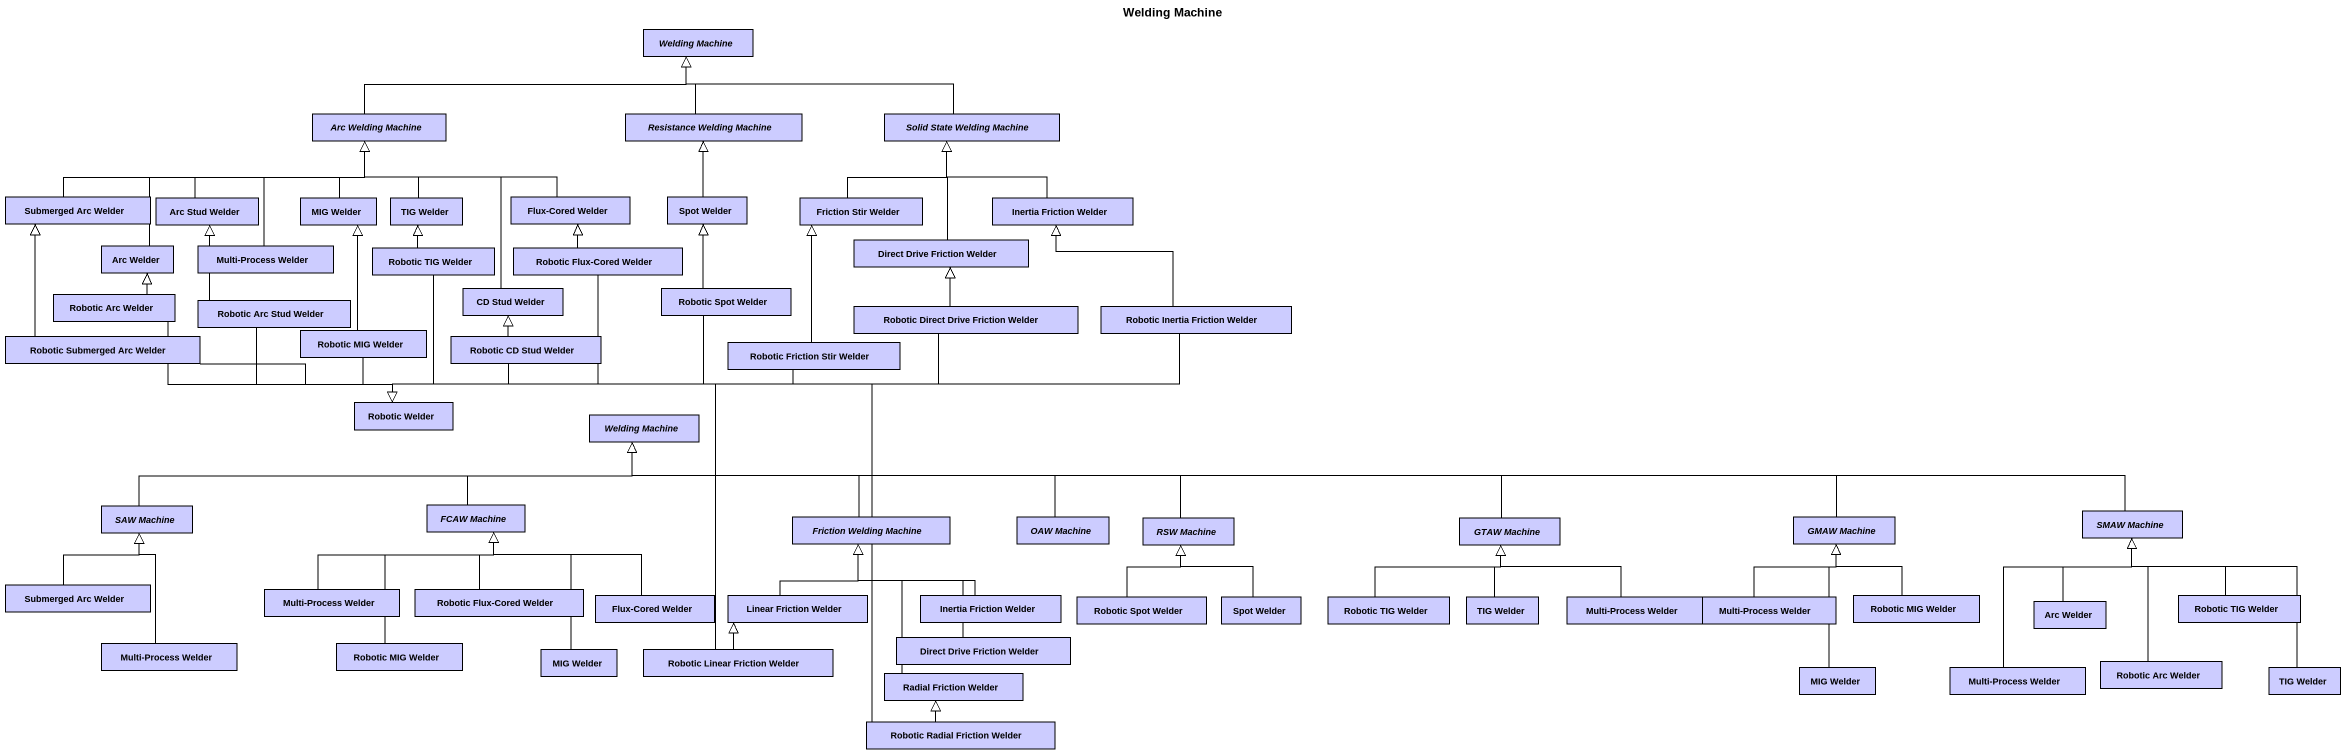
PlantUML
@startuml
title Welding Machine
hide circle
hide empty members
abstract class "Welding Machine" as Welding_Machine #CCCCFF
abstract class "Arc Welding Machine" as Arc_Welding_Machine #CCCCFF
abstract class "Resistance Welding Machine" as Resistance_Welding_Machine #CCCCFF
abstract class "Solid State Welding Machine" as Solid_State_Welding_Machine #CCCCFF
class "Submerged Arc Welder" as Submerged_Arc_Welder #CCCCFF
class "Arc Stud Welder" as Arc_Stud_Welder #CCCCFF
class "MIG Welder" as MIG_Welder #CCCCFF
class "TIG Welder" as TIG_Welder #CCCCFF
class "Flux-Cored Welder" as Flux_Cored_Welder #CCCCFF
class "Spot Welder" as Spot_Welder #CCCCFF
class "Friction Stir Welder" as Friction_Stir_Welder #CCCCFF
class "Inertia Friction Welder" as Inertia_Friction_Welder #CCCCFF
class "Arc Welder" as Arc_Welder #CCCCFF
class "Multi-Process Welder" as Multi_Process_Welder #CCCCFF
class "Robotic TIG Welder" as Robotic_TIG_Welder #CCCCFF
class "Robotic Flux-Cored Welder" as Robotic_Flux_Cored_Welder #CCCCFF
class "Direct Drive Friction Welder" as Direct_Drive_Friction_Welder #CCCCFF
class "Robotic Arc Welder" as Robotic_Arc_Welder #CCCCFF
class "Robotic Arc Stud Welder" as Robotic_Arc_Stud_Welder #CCCCFF
class "CD Stud Welder" as CD_Stud_Welder #CCCCFF
class "Robotic Spot Welder" as Robotic_Spot_Welder #CCCCFF
class "Robotic Direct Drive Friction Welder" as Robotic_Direct_Drive #CCCCFF
class "Robotic Inertia Friction Welder" as Robotic_Inertia_Friction #CCCCFF
class "Robotic Submerged Arc Welder" as Robotic_Submerged_Arc_Welder #CCCCFF
class "Robotic MIG Welder" as Robotic_MIG_Welder #CCCCFF
class "Robotic CD Stud Welder" as Robotic_CD_Stud_Welder #CCCCFF
class "Robotic Friction Stir Welder" as Robotic_Friction_Stir_Welder #CCCCFF
class "Robotic Welder" as Robotic_Welder #CCCCFF
abstract class "Welding Machine" as Welding_Machine_2 #CCCCFF
abstract class "SAW Machine" as SAW_Machine #CCCCFF
abstract class "FCAW Machine" as FCAW_Machine #CCCCFF
abstract class "Friction Welding Machine" as Friction_Welding_Machine #CCCCFF
abstract class "OAW Machine" as OAW_Machine #CCCCFF
abstract class "RSW Machine" as RSW_Machine #CCCCFF
abstract class "GTAW Machine" as GTAW_Machine #CCCCFF
abstract class "GMAW Machine" as GMAW_Machine #CCCCFF
abstract class "SMAW Machine" as SMAW_Machine #CCCCFF
class "Submerged Arc Welder" as Submerged_Arc_Welder_2 #CCCCFF
class "Multi-Process Welder" as Multi_Process_Welder_2 #CCCCFF
class "Robotic Flux-Cored Welder" as Robotic_Flux_Cored_Welder_2 #CCCCFF
class "Flux-Cored Welder" as Flux_Cored_Welder_2 #CCCCFF
class "Linear Friction Welder" as Linear_Friction_Welder #CCCCFF
class "Inertia Friction Welder" as Inertia_Friction_Welder_2 #CCCCFF
class "Robotic Spot Welder" as Robotic_Spot_Welder_2 #CCCCFF
class "Spot Welder" as Spot_Welder_2 #CCCCFF
class "Robotic TIG Welder" as Robotic_TIG_Welder_2 #CCCCFF
class "TIG Welder" as TIG_Welder_2 #CCCCFF
class "Multi-Process Welder" as Multi_Process_Welder_3 #CCCCFF
class "Multi-Process Welder" as Multi_Process_Welder_4 #CCCCFF
class "Robotic MIG Welder" as Robotic_MIG_Welder_2 #CCCCFF
class "Arc Welder" as Arc_Welder_2 #CCCCFF
class "Robotic TIG Welder" as Robotic_TIG_Welder_3 #CCCCFF
class "Multi-Process Welder" as Multi_Process_Welder_5 #CCCCFF
class "Robotic MIG Welder" as Robotic_MIG_Welder_3 #CCCCFF
class "MIG Welder" as MIG_Welder_2 #CCCCFF
class "Robotic Linear Friction Welder" as Robotic_Linear_Friction #CCCCFF
class "Direct Drive Friction Welder" as Direct_Drive_Friction_Welder_2 #CCCCFF
class "Radial Friction Welder" as Radial_Friction_Welder #CCCCFF
class "MIG Welder" as MIG_Welder_3 #CCCCFF
class "Multi-Process Welder" as Multi_Process_Welder_6 #CCCCFF
class "Robotic Arc Welder" as Robotic_Arc_Welder_2 #CCCCFF
class "TIG Welder" as TIG_Welder_3 #CCCCFF
class "Robotic Radial Friction Welder" as Robotic_Radial_Friction #CCCCFF
Arc_Welding_Machine -right-|> Welding_Machine
Resistance_Welding_Machine -up-|> Welding_Machine
Solid_State_Welding_Machine -left-|> Welding_Machine
Submerged_Arc_Welder -right-|> Arc_Welding_Machine
Arc_Stud_Welder -right-|> Arc_Welding_Machine
MIG_Welder -up-|> Arc_Welding_Machine
TIG_Welder -up-|> Arc_Welding_Machine
Flux_Cored_Welder -left-|> Arc_Welding_Machine
Spot_Welder -up-|> Resistance_Welding_Machine
Friction_Stir_Welder -up-|> Solid_State_Welding_Machine
Inertia_Friction_Welder -up-|> Solid_State_Welding_Machine
Arc_Welder -right-|> Arc_Welding_Machine
Multi_Process_Welder -up-|> Arc_Welding_Machine
Robotic_TIG_Welder -up-|> TIG_Welder
Robotic_TIG_Welder --|> Robotic_Welder
Robotic_Flux_Cored_Welder -up-|> Flux_Cored_Welder
Robotic_Flux_Cored_Welder --|> Robotic_Welder
Direct_Drive_Friction_Welder -up-|> Solid_State_Welding_Machine
Robotic_Arc_Welder -up-|> Arc_Welder
Robotic_Arc_Welder -right-|> Robotic_Welder
Robotic_Arc_Stud_Welder -up-|> Arc_Stud_Welder
Robotic_Arc_Stud_Welder --|> Robotic_Welder
CD_Stud_Welder -up-|> Arc_Welding_Machine
Robotic_Spot_Welder -up-|> Spot_Welder
Robotic_Spot_Welder -left-|> Robotic_Welder
Robotic_Direct_Drive -up-|> Direct_Drive_Friction_Welder
Robotic_Direct_Drive -left-|> Robotic_Welder
Robotic_Inertia_Friction -up-|> Inertia_Friction_Welder
Robotic_Inertia_Friction -left-|> Robotic_Welder
Robotic_Submerged_Arc_Welder -up-|> Submerged_Arc_Welder
Robotic_Submerged_Arc_Welder -right-|> Robotic_Welder
Robotic_MIG_Welder -up-|> MIG_Welder
Robotic_MIG_Welder --|> Robotic_Welder
Robotic_CD_Stud_Welder -up-|> CD_Stud_Welder
Robotic_CD_Stud_Welder -left-|> Robotic_Welder
Robotic_Friction_Stir_Welder -up-|> Friction_Stir_Welder
Robotic_Friction_Stir_Welder -left-|> Robotic_Welder
SAW_Machine -right-|> Welding_Machine_2
FCAW_Machine -right-|> Welding_Machine_2
Friction_Welding_Machine -left-|> Welding_Machine_2
OAW_Machine -left-|> Welding_Machine_2
RSW_Machine -left-|> Welding_Machine_2
GTAW_Machine -left-|> Welding_Machine_2
GMAW_Machine -left-|> Welding_Machine_2
SMAW_Machine -left-|> Welding_Machine_2
Submerged_Arc_Welder_2 -up-|> SAW_Machine
Multi_Process_Welder_2 -right-|> FCAW_Machine
Robotic_Flux_Cored_Welder_2 -up-|> FCAW_Machine
Flux_Cored_Welder_2 -left-|> FCAW_Machine
Linear_Friction_Welder -up-|> Friction_Welding_Machine
Inertia_Friction_Welder_2 -up-|> Friction_Welding_Machine
Robotic_Spot_Welder_2 -up-|> RSW_Machine
Spot_Welder_2 -up-|> RSW_Machine
Robotic_TIG_Welder_2 -up-|> GTAW_Machine
TIG_Welder_2 -up-|> GTAW_Machine
Multi_Process_Welder_3 -up-|> GTAW_Machine
Multi_Process_Welder_4 -up-|> GMAW_Machine
Robotic_MIG_Welder_2 -up-|> GMAW_Machine
Arc_Welder_2 -up-|> SMAW_Machine
Robotic_TIG_Welder_3 -up-|> SMAW_Machine
Multi_Process_Welder_5 -up-|> SAW_Machine
Robotic_MIG_Welder_3 -up-|> FCAW_Machine
MIG_Welder_2 -up-|> FCAW_Machine
Robotic_Linear_Friction -up-|> Robotic_Welder
Robotic_Linear_Friction -up-|> Linear_Friction_Welder
Direct_Drive_Friction_Welder_2 -up-|> Friction_Welding_Machine
Radial_Friction_Welder -up-|> Friction_Welding_Machine
MIG_Welder_3 -up-|> GMAW_Machine
Multi_Process_Welder_6 -up-|> SMAW_Machine
Robotic_Arc_Welder_2 -up-|> SMAW_Machine
TIG_Welder_3 -up-|> SMAW_Machine
Robotic_Radial_Friction -left-|> Robotic_Welder
Robotic_Radial_Friction -up-|> Radial_Friction_Welder
@enduml
